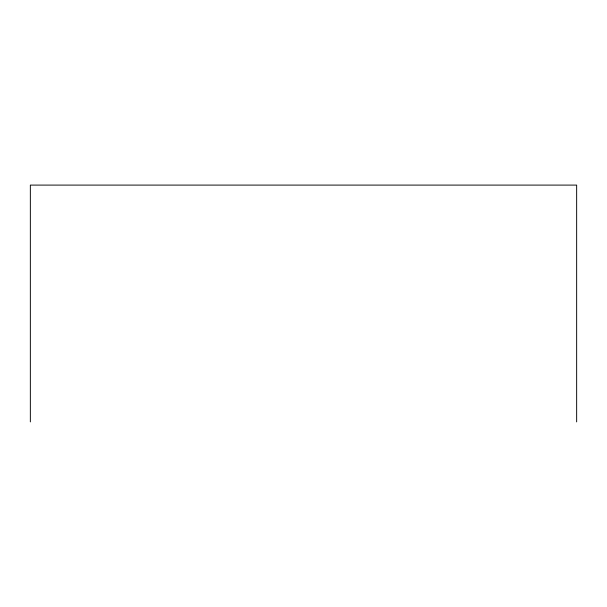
<?xml version="1.0" encoding="UTF-8"?>
<svg xmlns="http://www.w3.org/2000/svg" width="607" height="607" viewBox="0 0 607 607"><rect width="100%" height="100%" fill="white"/><g stroke="black" fill="none" stroke-linecap="round" stroke-linejoin="round"><path stroke-width="0.91" d="M576.65 421.903L576.65 185.097L30.35 185.097L30.35 421.903"/></g></svg>
